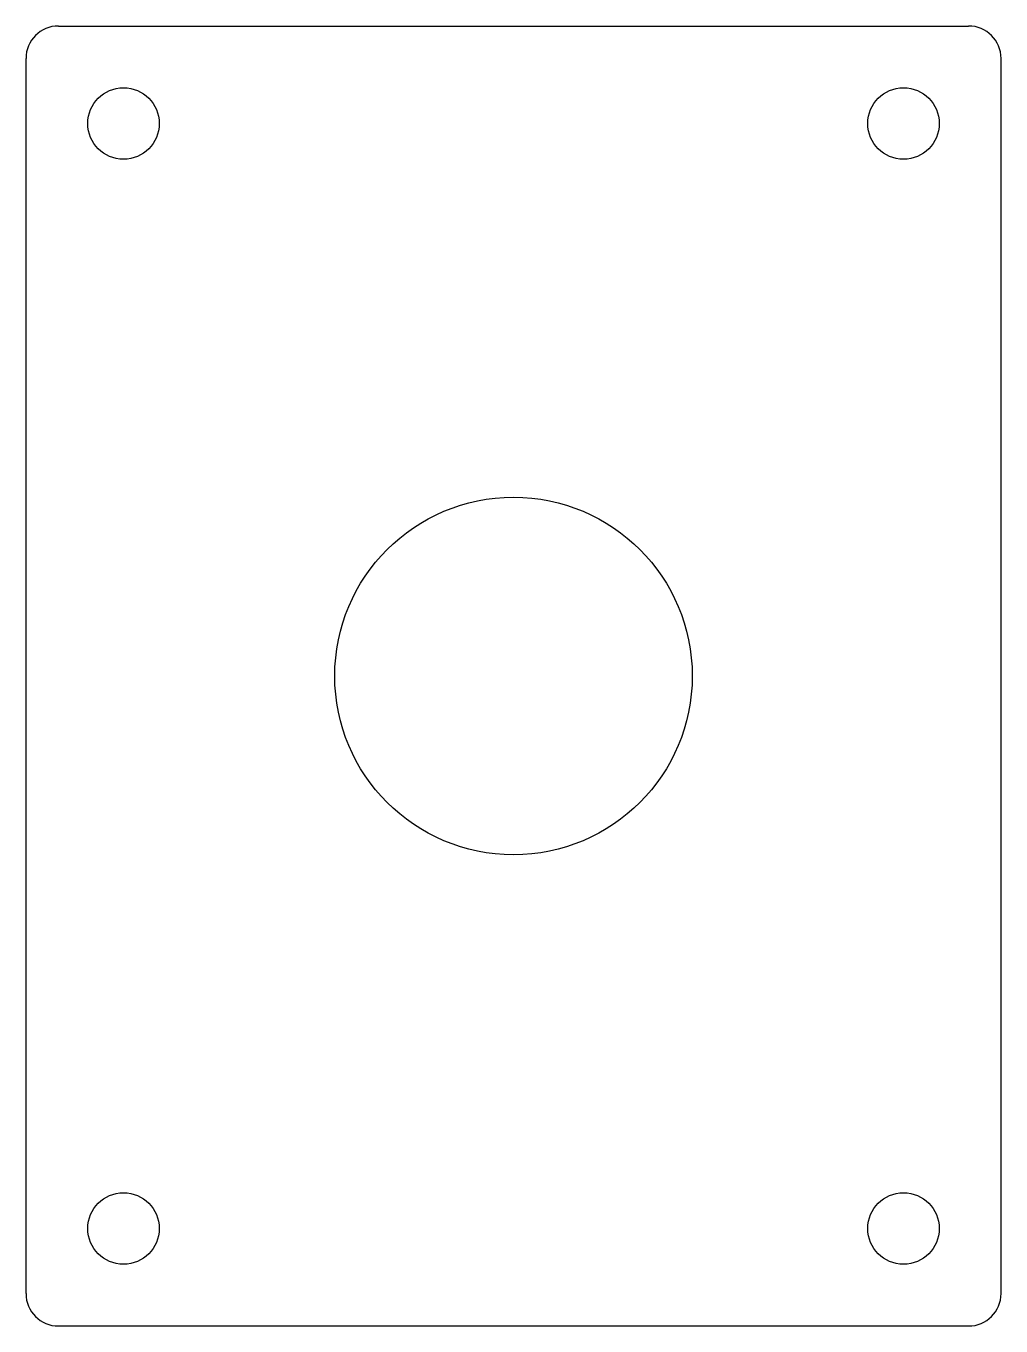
# Model space of a CAD drawing. Header units: millimetres. Extents: x -30 to 30, y -40 to 40.
import ezdxf

# ---------------------------------------------------------------- set-up
doc = ezdxf.new("R2010")
doc.units = ezdxf.units.MM

msp = doc.modelspace()

# ---------------------------------------------------------------- linework, layer by layer
for p, q in [((-28, 40), (28, 40)), ((-30, -38), (-30, 38)), ((30, -38), (30, 38)), ((-28, -40), (28, -40))]:
    msp.add_line(p, q)
for centre, radius in [((-24, 34), 2.2), ((24, 34), 2.2), ((0, 0), 11), ((-24, -34), 2.2), ((24, -34), 2.2)]:
    msp.add_circle(centre, radius)
for centre, start, end in [((-28, 38), 90, 180), ((28, 38), 0, 90), ((-28, -38), 180, 270), ((28, -38), -90, 0)]:
    msp.add_arc(centre, 2, start, end)

doc.saveas('drawing.dxf')
